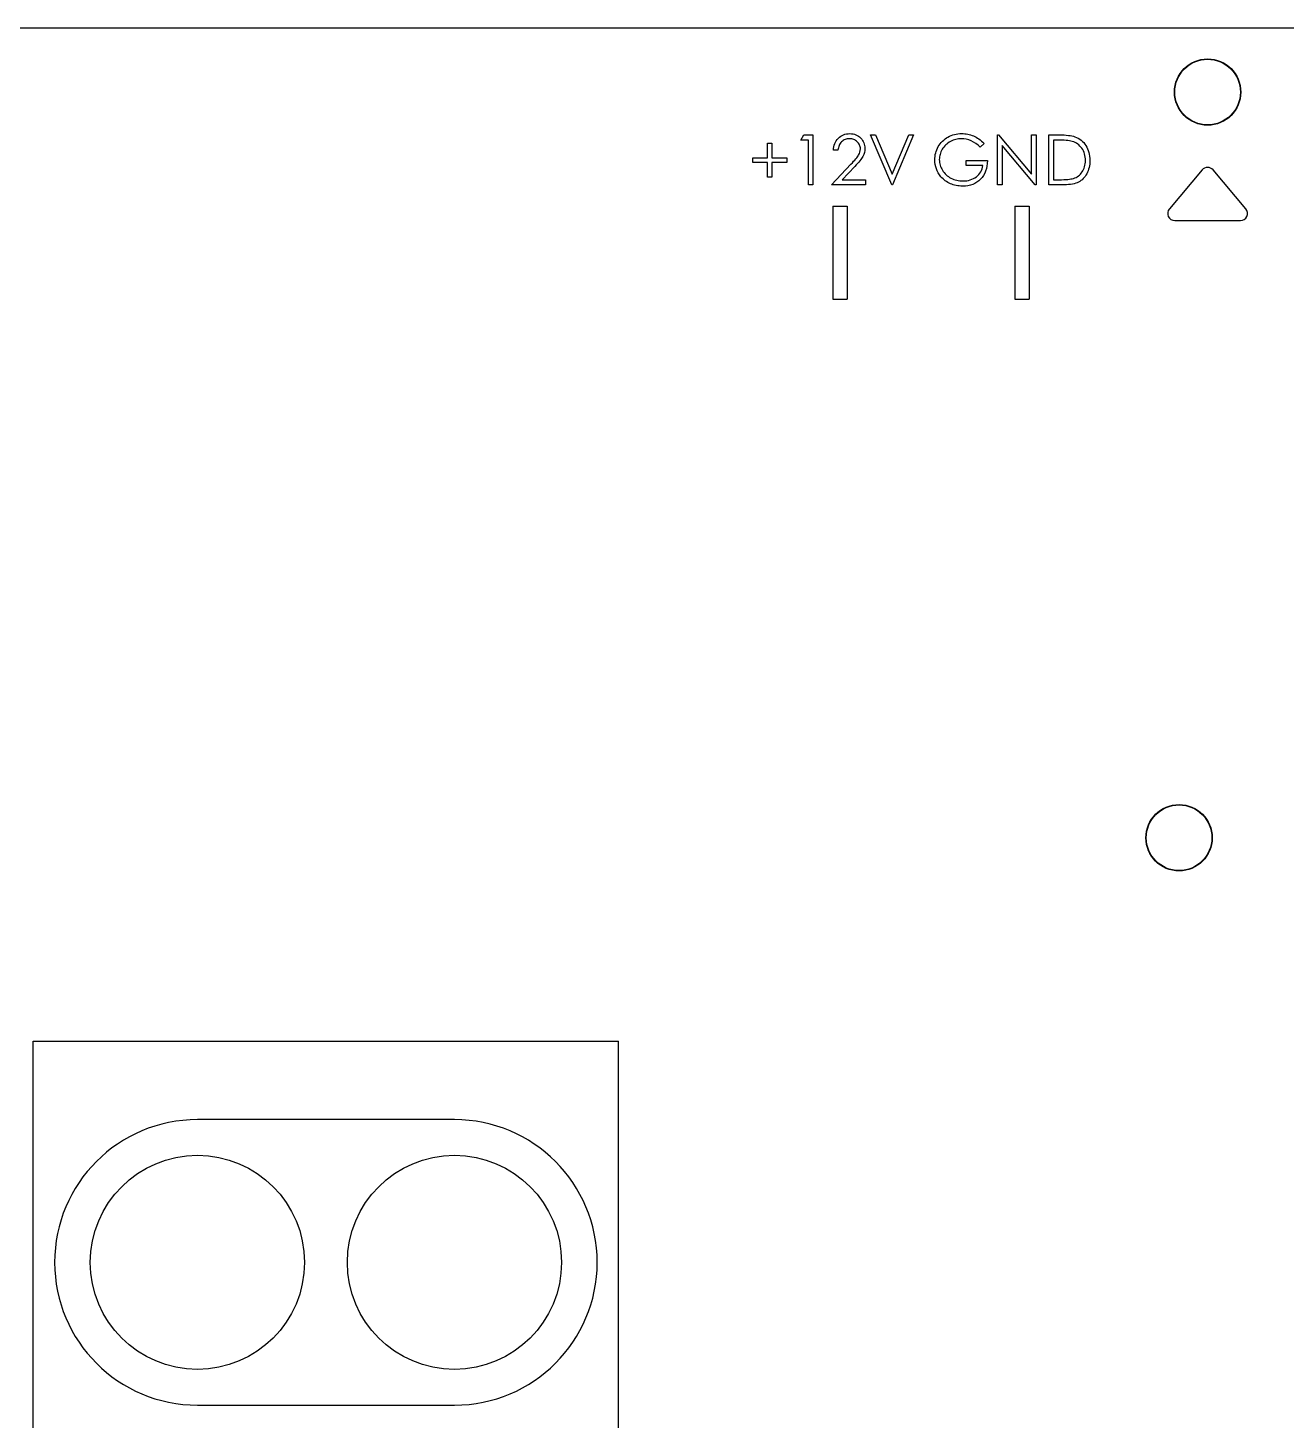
# Model space of a CAD drawing. Header units: millimetres. Extents: x -135 to 135, y -150 to 135.
# Drawn here: x -82.6 to 5.5, y -99.1 to -1.5 of the extents above; entities that cross this region are included whole.
import ezdxf

# ---------------------------------------------------------------- set-up
doc = ezdxf.new("R2010")
doc.units = ezdxf.units.MM

msp = doc.modelspace()

# ---------------------------------------------------------------- linework, layer by layer
at = {"color": 7, "linetype": 'Continuous'}
for p, q in [((-111.75, -1.5), (111.75, -1.5)), ((-26.25, -14), (-25.25, -14)), ((-26.25, -14), (-26.25, -20.5)), ((-25.25, -14), (-25.25, -20.5)), ((-13.5, -14), (-12.5, -14)), ((-13.5, -14), (-13.5, -20.5)), ((-12.5, -14), (-12.5, -20.5)), ((-26.25, -20.5), (-25.25, -20.5)), ((-13.5, -20.5), (-12.5, -20.5)), ((-82.25, -117.5), (-82.25, -72.5)), ((-82.25, -72.5), (-41.25, -72.5)), ((-41.25, -117.5), (-41.25, -72.5))]:
    msp.add_line(p, q, dxfattribs=at)
at = {"color": 7, "linetype": 'Continuous', "lineweight": 25}
for p, q in [((-0.382, -11.453), (-2.681, -14.178)), ((2.681, -14.178), (0.382, -11.453)), ((-2.299, -15), (2.299, -15)), ((-52.75, -78), (-70.75, -78)), ((-70.75, -98), (-52.75, -98))]:
    msp.add_line(p, q, dxfattribs=at)
at = {"color": 7, "linetype": 'Continuous', "flags": 128}
for points in [[(-30.824, -10.615), (-30.824, -9.583), (-30.824, -9.583), (-30.51, -9.583), (-30.51, -9.583), (-30.51, -10.615), (-30.51, -10.615), (-29.478, -10.615), (-29.478, -10.615), (-29.478, -10.929), (-29.478, -10.929), (-30.51, -10.929), (-30.51, -10.929), (-30.51, -11.962), (-30.51, -11.962), (-30.824, -11.962), (-30.824, -11.962), (-30.824, -10.929), (-30.824, -10.929), (-31.856, -10.929), (-31.856, -10.929), (-31.856, -10.615), (-31.856, -10.615), (-30.824, -10.615)], [(-28.285, -9), (-27.638, -9), (-27.638, -9), (-27.638, -12.5), (-27.638, -12.5), (-27.952, -12.5), (-27.952, -12.5), (-27.952, -9.359), (-27.952, -9.359), (-28.49, -9.359), (-28.49, -9.359), (-28.285, -9)], [(-25.888, -10.077), (-26.202, -10.077), (-26.202, -10.077), (-26.194, -9.952), (-26.175, -9.833), (-26.148, -9.72), (-26.11, -9.612), (-26.063, -9.51), (-26.006, -9.414), (-25.94, -9.323), (-25.863, -9.238), (-25.78, -9.161), (-25.691, -9.095), (-25.598, -9.039), (-25.5, -8.992), (-25.397, -8.957), (-25.29, -8.931), (-25.178, -8.915), (-25.06, -8.91), (-25.06, -8.91), (-24.946, -8.915), (-24.835, -8.93), (-24.732, -8.954), (-24.633, -8.987), (-24.54, -9.032), (-24.453, -9.085), (-24.371, -9.147), (-24.296, -9.22), (-24.227, -9.299), (-24.168, -9.382), (-24.117, -9.468), (-24.076, -9.557), (-24.045, -9.651), (-24.021, -9.747), (-24.008, -9.847), (-24.003, -9.951), (-24.003, -9.951), (-24.012, -10.097), (-24.04, -10.237), (-24.085, -10.373), (-24.148, -10.505), (-24.189, -10.573), (-24.238, -10.646), (-24.296, -10.725), (-24.361, -10.81), (-24.436, -10.901), (-24.519, -10.997), (-24.611, -11.098), (-24.711, -11.206), (-24.711, -11.206), (-25.587, -12.141), (-25.587, -12.141), (-23.958, -12.141), (-23.958, -12.141), (-23.958, -12.5), (-23.958, -12.5), (-26.337, -12.5), (-26.337, -12.5), (-24.979, -11.051), (-24.979, -11.051), (-24.88, -10.948), (-24.791, -10.851), (-24.71, -10.761), (-24.638, -10.678), (-24.576, -10.602), (-24.522, -10.533), (-24.478, -10.471), (-24.442, -10.416), (-24.387, -10.31), (-24.348, -10.202), (-24.325, -10.092), (-24.317, -9.979), (-24.317, -9.979), (-24.321, -9.907), (-24.331, -9.839), (-24.348, -9.773), (-24.372, -9.709), (-24.404, -9.647), (-24.441, -9.589), (-24.486, -9.533), (-24.537, -9.479), (-24.594, -9.43), (-24.654, -9.387), (-24.716, -9.351), (-24.782, -9.322), (-24.852, -9.299), (-24.923, -9.283), (-24.998, -9.273), (-25.077, -9.269), (-25.077, -9.269), (-25.159, -9.273), (-25.237, -9.283), (-25.312, -9.299), (-25.384, -9.323), (-25.452, -9.352), (-25.516, -9.388), (-25.577, -9.432), (-25.635, -9.482), (-25.687, -9.537), (-25.734, -9.598), (-25.774, -9.665), (-25.809, -9.736), (-25.838, -9.813), (-25.86, -9.896), (-25.877, -9.984), (-25.888, -10.077)], [(-23.599, -9), (-23.263, -9), (-23.263, -9), (-22.096, -11.758), (-22.096, -11.758), (-20.929, -9), (-20.929, -9), (-20.593, -9), (-20.593, -9), (-22.074, -12.5), (-22.074, -12.5), (-22.119, -12.5), (-22.119, -12.5), (-23.599, -9)], [(-15.651, -9.597), (-15.92, -9.853), (-15.92, -9.853), (-16.069, -9.718), (-16.225, -9.6), (-16.388, -9.501), (-16.558, -9.418), (-16.73, -9.353), (-16.9, -9.306), (-17.068, -9.278), (-17.234, -9.269), (-17.234, -9.269), (-17.335, -9.272), (-17.436, -9.282), (-17.535, -9.297), (-17.633, -9.319), (-17.731, -9.347), (-17.826, -9.381), (-17.921, -9.422), (-18.014, -9.469), (-18.104, -9.521), (-18.189, -9.578), (-18.269, -9.639), (-18.343, -9.705), (-18.412, -9.775), (-18.476, -9.849), (-18.535, -9.928), (-18.588, -10.012), (-18.636, -10.098), (-18.677, -10.185), (-18.712, -10.274), (-18.74, -10.364), (-18.763, -10.454), (-18.779, -10.547), (-18.788, -10.64), (-18.792, -10.735), (-18.792, -10.735), (-18.788, -10.831), (-18.778, -10.927), (-18.761, -11.022), (-18.737, -11.115), (-18.707, -11.208), (-18.67, -11.299), (-18.626, -11.389), (-18.574, -11.477), (-18.518, -11.563), (-18.455, -11.643), (-18.388, -11.72), (-18.316, -11.79), (-18.238, -11.858), (-18.155, -11.919), (-18.067, -11.977), (-17.973, -12.03), (-17.877, -12.077), (-17.777, -12.118), (-17.675, -12.152), (-17.572, -12.18), (-17.465, -12.203), (-17.356, -12.218), (-17.246, -12.228), (-17.133, -12.231), (-17.133, -12.231), (-16.997, -12.226), (-16.866, -12.212), (-16.741, -12.189), (-16.621, -12.156), (-16.507, -12.114), (-16.397, -12.062), (-16.294, -12.002), (-16.195, -11.931), (-16.104, -11.854), (-16.022, -11.77), (-15.951, -11.681), (-15.889, -11.587), (-15.837, -11.487), (-15.795, -11.382), (-15.763, -11.27), (-15.74, -11.154), (-15.74, -11.154), (-16.907, -11.154), (-16.907, -11.154), (-16.907, -10.795), (-16.907, -10.795), (-15.426, -10.795), (-15.426, -10.795), (-15.435, -10.995), (-15.458, -11.186), (-15.496, -11.366), (-15.548, -11.535), (-15.614, -11.693), (-15.696, -11.841), (-15.792, -11.978), (-15.902, -12.105), (-16.024, -12.218), (-16.157, -12.317), (-16.299, -12.4), (-16.451, -12.468), (-16.614, -12.522), (-16.786, -12.56), (-16.968, -12.582), (-17.16, -12.59), (-17.16, -12.59), (-17.279, -12.587), (-17.394, -12.579), (-17.505, -12.567), (-17.614, -12.548), (-17.72, -12.525), (-17.822, -12.496), (-17.922, -12.463), (-18.018, -12.424), (-18.112, -12.38), (-18.201, -12.331), (-18.288, -12.277), (-18.372, -12.217), (-18.453, -12.153), (-18.531, -12.083), (-18.605, -12.008), (-18.677, -11.928), (-18.677, -11.928), (-18.777, -11.798), (-18.865, -11.663), (-18.938, -11.523), (-18.998, -11.378), (-19.045, -11.228), (-19.079, -11.073), (-19.099, -10.913), (-19.106, -10.749), (-19.106, -10.749), (-19.102, -10.625), (-19.09, -10.504), (-19.071, -10.385), (-19.045, -10.268), (-19.01, -10.153), (-18.968, -10.041), (-18.919, -9.93), (-18.861, -9.822), (-18.797, -9.718), (-18.727, -9.62), (-18.651, -9.527), (-18.57, -9.44), (-18.483, -9.36), (-18.391, -9.285), (-18.292, -9.215), (-18.189, -9.152), (-18.08, -9.095), (-17.969, -9.046), (-17.853, -9.005), (-17.734, -8.971), (-17.612, -8.945), (-17.485, -8.926), (-17.356, -8.914), (-17.223, -8.91), (-17.223, -8.91), (-17.115, -8.913), (-17.008, -8.921), (-16.903, -8.933), (-16.799, -8.951), (-16.697, -8.974), (-16.597, -9.002), (-16.498, -9.035), (-16.402, -9.074), (-16.305, -9.118), (-16.21, -9.168), (-16.115, -9.224), (-16.022, -9.286), (-15.928, -9.355), (-15.835, -9.43), (-15.742, -9.51), (-15.651, -9.597)], [(-14.708, -12.5), (-14.708, -9), (-14.708, -9), (-14.642, -9), (-14.642, -9), (-12.33, -11.755), (-12.33, -11.755), (-12.33, -9), (-12.33, -9), (-12.016, -9), (-12.016, -9), (-12.016, -12.5), (-12.016, -12.5), (-12.088, -12.5), (-12.088, -12.5), (-14.394, -9.752), (-14.394, -9.752), (-14.394, -12.5), (-14.394, -12.5), (-14.708, -12.5)], [(-11.119, -12.5), (-11.119, -9), (-11.119, -9), (-10.412, -9), (-10.412, -9), (-10.227, -9.002), (-10.056, -9.008), (-9.897, -9.018), (-9.751, -9.032), (-9.62, -9.049), (-9.5, -9.071), (-9.395, -9.097), (-9.301, -9.126), (-9.301, -9.126), (-9.181, -9.175), (-9.067, -9.231), (-8.96, -9.297), (-8.86, -9.369), (-8.766, -9.452), (-8.679, -9.541), (-8.599, -9.639), (-8.527, -9.745), (-8.461, -9.857), (-8.404, -9.975), (-8.356, -10.099), (-8.317, -10.227), (-8.286, -10.361), (-8.264, -10.5), (-8.251, -10.645), (-8.247, -10.794), (-8.247, -10.794), (-8.25, -10.924), (-8.261, -11.049), (-8.278, -11.171), (-8.302, -11.288), (-8.333, -11.402), (-8.372, -11.512), (-8.416, -11.618), (-8.468, -11.72), (-8.526, -11.816), (-8.587, -11.906), (-8.653, -11.99), (-8.722, -12.067), (-8.796, -12.138), (-8.874, -12.201), (-8.957, -12.259), (-9.043, -12.31), (-9.136, -12.355), (-9.237, -12.393), (-9.348, -12.426), (-9.467, -12.452), (-9.596, -12.473), (-9.733, -12.488), (-9.879, -12.497), (-10.034, -12.5), (-10.034, -12.5), (-11.119, -12.5)], [(-10.804, -12.141), (-10.403, -12.141), (-10.403, -12.141), (-10.23, -12.14), (-10.07, -12.135), (-9.924, -12.128), (-9.792, -12.119), (-9.674, -12.106), (-9.569, -12.091), (-9.479, -12.073), (-9.402, -12.052), (-9.402, -12.052), (-9.307, -12.017), (-9.216, -11.976), (-9.132, -11.929), (-9.052, -11.875), (-8.978, -11.815), (-8.909, -11.748), (-8.845, -11.676), (-8.786, -11.597), (-8.733, -11.512), (-8.688, -11.423), (-8.649, -11.33), (-8.617, -11.232), (-8.592, -11.129), (-8.575, -11.021), (-8.564, -10.91), (-8.561, -10.793), (-8.561, -10.793), (-8.564, -10.671), (-8.576, -10.553), (-8.595, -10.44), (-8.622, -10.331), (-8.656, -10.227), (-8.698, -10.127), (-8.747, -10.032), (-8.805, -9.942), (-8.869, -9.857), (-8.939, -9.779), (-9.015, -9.708), (-9.096, -9.644), (-9.183, -9.587), (-9.277, -9.536), (-9.377, -9.494), (-9.483, -9.457), (-9.483, -9.457), (-9.571, -9.434), (-9.672, -9.414), (-9.787, -9.398), (-9.915, -9.384), (-10.056, -9.373), (-10.21, -9.365), (-10.378, -9.36), (-10.558, -9.359), (-10.558, -9.359), (-10.804, -9.359), (-10.804, -9.359), (-10.804, -12.141)]]:
    msp.add_lwpolyline(points, dxfattribs=at)
at = {"color": 7, "linetype": 'Continuous', "lineweight": 25}
for centre, radius in [((0, -6), 2.325), ((0, -6), 2.3), ((-2, -58.25), 2.325), ((-2, -58.25), 2.3)]:
    msp.add_circle(centre, radius, dxfattribs=at)
at = {"color": 7, "linetype": 'Continuous'}
for centre in [(-70.75, -88), (-52.75, -88)]:
    msp.add_circle(centre, 7.5, dxfattribs=at)
at = {"color": 7, "linetype": 'Continuous', "lineweight": 25}
for centre, radius, start, end in [((0, -11.775), 0.5, 40.156, 139.844), ((-2.299, -14.5), 0.5, 139.844, 270), ((2.299, -14.5), 0.5, 270, 40.156), ((-70.75, -88), 10, 90, 270), ((-52.75, -88), 10, 270, 90)]:
    msp.add_arc(centre, radius, start, end, dxfattribs=at)

doc.saveas('drawing.dxf')
